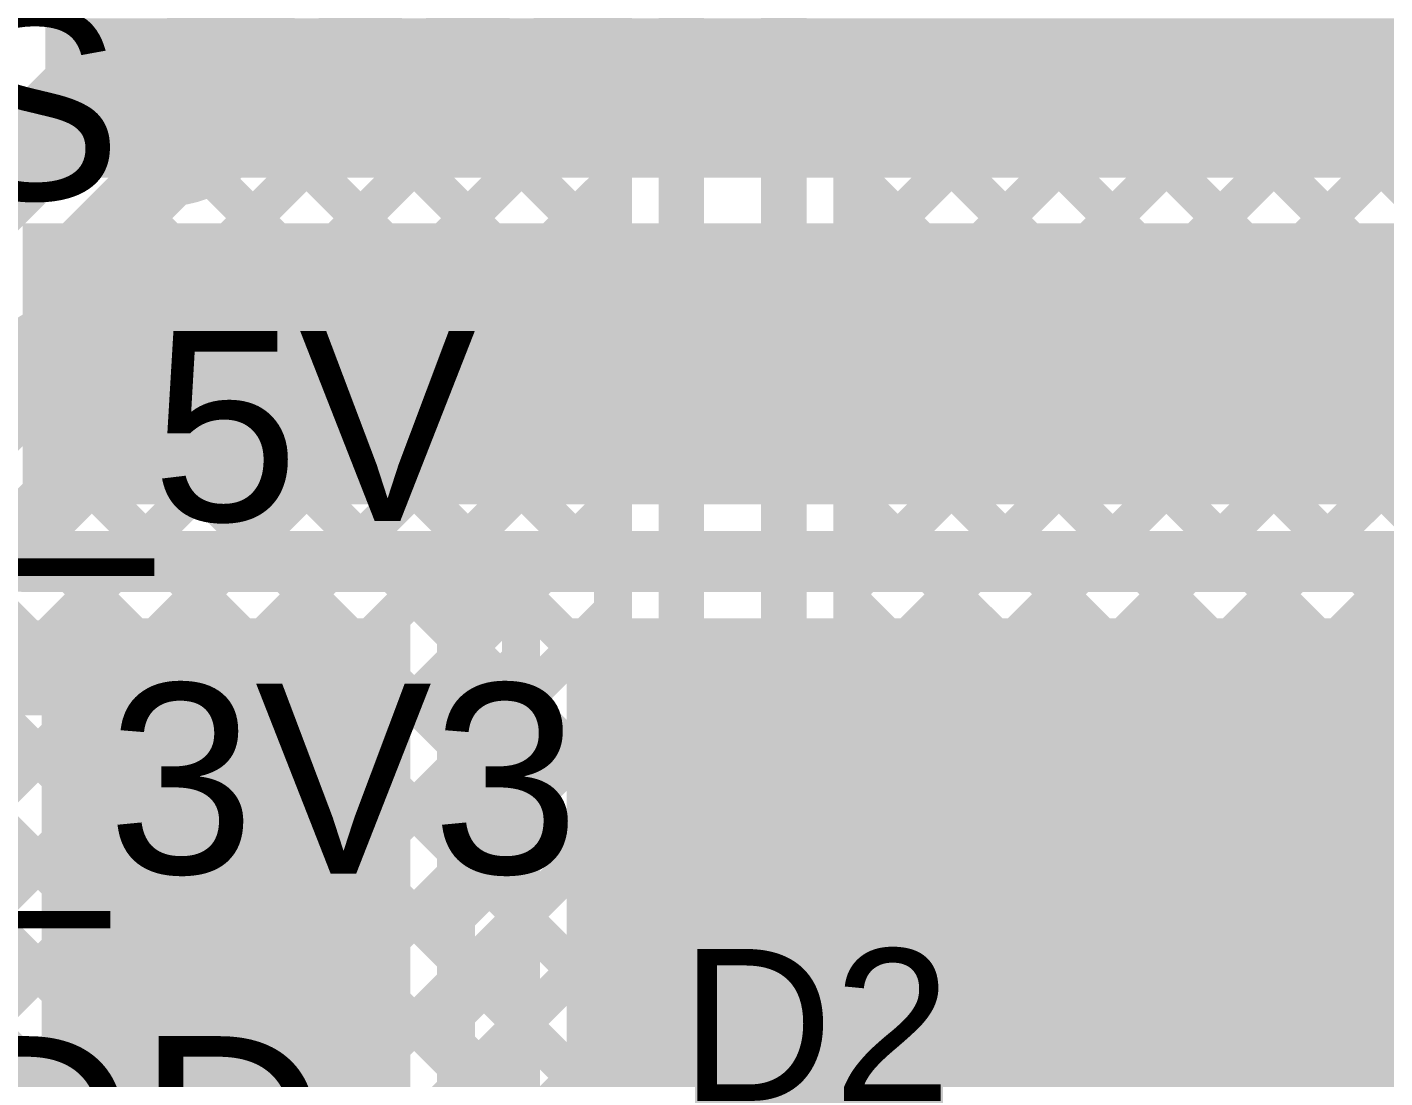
# Model space of a CAD drawing. Header units: millimetres. Extents: x -0.33 to 3.26, y -0.12 to 2.83.
# Drawn here: x 0.8772 to 1.2345, y 0.2881 to 0.5646 of the extents above; entities that cross this region are included whole.
import ezdxf

# ---------------------------------------------------------------- set-up
doc = ezdxf.new("R2010")
doc.units = ezdxf.units.MM
doc.header["$MEASUREMENT"] = 0
for name, color, linetype in [('BottomLayer', 5, 'Continuous'), ('TopLayer', 1, 'Continuous'), ('TopOverlay', 2, 'Continuous'), ('ViaHoleLayer', 16, 'Continuous')]:
    doc.layers.add(name, color=color, linetype=linetype)
doc.styles.add('Arial', font='', dxfattribs={"height": 0.2})
doc.styles.get('Arial').set_extended_font_data('Arial')

msp = doc.modelspace()

# ---------------------------------------------------------------- hatches: boundary and pattern name
at = {"layer": 'BottomLayer'}
h = msp.add_hatch(color=5, dxfattribs=at)
edge = h.paths.add_edge_path()
edge.add_arc((0.914, 0.547), 0.01181, 0, 360)
h = msp.add_hatch(color=5, dxfattribs=at)
edge = h.paths.add_edge_path()
edge.add_arc((0.912, 0.478), 0.01181, 0, 360)
at = {"layer": 'TopLayer'}
for points in [[(0.882, 0.525), (1.595, 0.525), (1.595, 0.567), (0.882, 0.567)], [(1.649, 0.439), (1.649, 0.513), (0.876, 0.513), (0.876, 0.439)], [(0.881, 0.09), (0.97806, 0.09), (0.97806, 0.409), (0.881, 0.409)], [(1.01919, 0.186), (1.237, 0.186), (1.237, 0.409), (1.01919, 0.409)], [(1.202, 0.318), (1.6926, 0.318), (1.6926, 0.409), (1.202, 0.409)]]:
    msp.add_hatch(color=1, dxfattribs=at).paths.add_polyline_path(points)
h = msp.add_hatch(color=1, dxfattribs=at)
edge = h.paths.add_edge_path()
edge.add_arc((0.914, 0.547), 0.01181, 0, 360)
h = msp.add_hatch(color=1, dxfattribs=at)
edge = h.paths.add_edge_path()
edge.add_arc((0.912, 0.478), 0.01181, 0, 360)
at = {"layer": 'ViaHoleLayer'}
h = msp.add_hatch(color=16, dxfattribs=at)
edge = h.paths.add_edge_path()
edge.add_arc((0.914, 0.547), 0.00591, 0, 360)
h = msp.add_hatch(color=16, dxfattribs=at)
edge = h.paths.add_edge_path()
edge.add_arc((0.912, 0.478), 0.00591, 0, 360)

# ---------------------------------------------------------------- linework, layer by layer
at = {"layer": 'BottomLayer'}
for points, const_width in [([(1.03136, 0.08882), (1.03136, 0.67936)], 0.01), ([(1.04936, 0.06681), (1.04936, 0.67936)], 0.012), ([(1.07636, 0.1119), (1.07636, 0.67136)], 0.012), ([(0.93066, 0.56496), (1.03136, 0.66566)], 0.01), ([(0.93836, 0.54438), (1.03136, 0.63738)], 0.01), ([(0.95842, 0.63396), (1.03136, 0.56102)], 0.01), ([(0.94427, 0.61982), (1.03136, 0.53273)], 0.01), ([(0.92243, 0.50017), (1.03136, 0.6091)], 0.01), ([(0.93013, 0.60568), (1.03136, 0.50445)], 0.01), ([(0.91599, 0.59153), (1.03136, 0.47617)], 0.01), ([(0.93549, 0.48495), (1.03136, 0.58081)], 0.01), ([(0.677, 0.331), (0.893, 0.547)], 0.025), ([(0.67158, 0.19275), (1.03136, 0.55253)], 0.01), ([(0.893, 0.547), (0.914, 0.547)], 0.025), ([(1.09436, 0.554), (1.429, 0.554)], 0.01), ([(1.09436, 0.4741), (1.17425, 0.554)], 0.01), ([(1.09436, 0.33268), (1.31568, 0.554)], 0.01), ([(1.09436, 0.38925), (1.25911, 0.554)], 0.01), ([(1.09436, 0.50239), (1.14597, 0.554)], 0.01), ([(1.09436, 0.27611), (1.37224, 0.554)], 0.01), ([(1.09436, 0.3044), (1.34396, 0.554)], 0.01), ([(1.09436, 0.41754), (1.23082, 0.554)], 0.01), ([(1.09436, 0.44582), (1.20254, 0.554)], 0.01), ([(1.09436, 0.36097), (1.28739, 0.554)], 0.01), ([(1.09436, 0.53067), (1.11769, 0.554)], 0.01), ([(1.09436, 0.21955), (1.42881, 0.554)], 0.01), ([(1.09436, 0.24783), (1.40053, 0.554)], 0.01), ([(1.09436, 0.11936), (1.09436, 0.554)], 0.01), ([(1.09495, 0.554), (1.38877, 0.26018)], 0.01), ([(1.12323, 0.554), (1.41705, 0.26018)], 0.01), ([(1.15152, 0.554), (1.429, 0.27652)], 0.01), ([(1.1798, 0.554), (1.429, 0.3048)], 0.01), ([(1.20808, 0.554), (1.429, 0.33308)], 0.01), ([(1.23637, 0.554), (1.429, 0.36137)], 0.01), ([(0.93785, 0.54139), (1.03136, 0.44788)], 0.01), ([(0.68956, 0.18244), (1.03136, 0.52424)], 0.01), ([(0.92556, 0.5254), (1.03136, 0.4196)], 0.01), ([(1.09436, 0.5263), (1.3138, 0.30687)], 0.01), ([(1.09436, 0.19126), (1.429, 0.5259)], 0.01), ([(0.88315, 0.5025), (0.90315, 0.5225)], 0.01), ([(0.89648, 0.5025), (0.91662, 0.52264)], 0.01), ([(0.90166, 0.52101), (0.92257, 0.5001)], 0.01), ([(0.90315, 0.5225), (0.914, 0.5225)], 0.01), ([(0.88752, 0.50687), (0.89189, 0.5025)], 0.01), ([(0.88315, 0.5025), (0.912, 0.5025)], 0.01), ([(0.69976, 0.16436), (1.03136, 0.49596)], 0.01), ([(1.09436, 0.49802), (1.28945, 0.30293)], 0.01), ([(1.09436, 0.16298), (1.429, 0.49762)], 0.01), ([(0.9341, 0.48857), (1.03136, 0.39131)], 0.01), ([(0.799, 0.395), (0.882, 0.478)], 0.025), ([(0.882, 0.478), (0.912, 0.478)], 0.025), ([(0.54869, -0.015), (1.03136, 0.46767)], 0.01), ([(1.09436, 0.46973), (1.2805, 0.28359)], 0.01), ([(0.93138, 0.46301), (1.03136, 0.36303)], 0.01), ([(0.70141, 0.25086), (0.90405, 0.4535)], 0.01), ([(0.81632, 0.37768), (0.89215, 0.4535)], 0.01), ([(0.89215, 0.4535), (0.912, 0.4535)], 0.01), ([(0.9126, 0.45351), (1.03136, 0.33474)], 0.01), ([(0.88823, 0.44959), (1.03136, 0.30646)], 0.01), ([(0.57697, -0.015), (1.03136, 0.43939)], 0.01), ([(1.09436, 0.44145), (1.493, 0.04281)], 0.01), ([(0.87409, 0.43544), (1.03136, 0.27818)], 0.01), ([(0.85995, 0.4213), (1.03136, 0.24989)], 0.01), ([(1.09436, 0.41317), (1.493, 0.01453)], 0.01), ([(0.60525, -0.015), (1.03136, 0.4111)], 0.01), ([(0.84581, 0.40716), (1.03136, 0.22161)], 0.01), ([(0.83167, 0.39302), (1.03136, 0.19332)], 0.01), ([(1.09436, 0.38488), (1.493, -0.01376)], 0.01), ([(0.63354, -0.015), (1.03136, 0.38282)], 0.01), ([(0.81752, 0.37888), (1.03136, 0.16504)], 0.01), ([(0.79757, 0.37054), (1.03136, 0.13675)], 0.01), ([(1.09436, 0.3566), (1.46596, -0.015)], 0.01), ([(0.66182, -0.015), (1.03136, 0.35454)], 0.01), ([(1.09436, 0.32831), (1.43767, -0.015)], 0.01), ([(0.69011, -0.015), (1.03136, 0.32625)], 0.01), ([(1.09436, 0.30003), (1.40939, -0.015)], 0.01), ([(0.71839, -0.015), (1.03136, 0.29797)], 0.01)]:
    msp.add_lwpolyline(points, dxfattribs=dict(at, const_width=const_width))
at = {"layer": 'BottomLayer', "const_width": 0.01}
for points in [[(0.914, 0.5715, -0.414214), (0.9385, 0.547)], [(0.9385, 0.547, -0.414214), (0.914, 0.5225)], [(0.912, 0.5025, -0.414214), (0.9365, 0.478)], [(0.9365, 0.478, -0.414214), (0.912, 0.4535)]]:
    msp.add_lwpolyline(points, format="xyb", dxfattribs=at)
at = {"layer": 'BottomLayer'}
for points, const_width in [([(0.92816, 0.56496, 1), (0.93316, 0.56496, 1)], 0.005), ([(1.02886, 0.56102, 1), (1.03386, 0.56102, 1)], 0.005), ([(0.88675, 0.547, 1), (0.89925, 0.547, 1)], 0.0125), ([(0.88675, 0.547, 1), (0.89925, 0.547, 1)], 0.0125), ([(0.90775, 0.547, 1), (0.92025, 0.547, 1)], 0.0125), ([(1.02886, 0.55253, 1), (1.03386, 0.55253, 1)], 0.005), ([(1.09186, 0.554, 1), (1.09686, 0.554, 1)], 0.005), ([(1.09186, 0.554, 1), (1.09686, 0.554, 1)], 0.005), ([(1.09245, 0.554, 1), (1.09745, 0.554, 1)], 0.005), ([(1.11519, 0.554, 1), (1.12019, 0.554, 1)], 0.005), ([(1.12073, 0.554, 1), (1.12573, 0.554, 1)], 0.005), ([(1.14347, 0.554, 1), (1.14847, 0.554, 1)], 0.005), ([(1.14902, 0.554, 1), (1.15402, 0.554, 1)], 0.005), ([(1.17175, 0.554, 1), (1.17675, 0.554, 1)], 0.005), ([(1.1773, 0.554, 1), (1.1823, 0.554, 1)], 0.005), ([(1.20004, 0.554, 1), (1.20504, 0.554, 1)], 0.005), ([(1.20558, 0.554, 1), (1.21058, 0.554, 1)], 0.005), ([(1.22832, 0.554, 1), (1.23332, 0.554, 1)], 0.005), ([(1.23387, 0.554, 1), (1.23887, 0.554, 1)], 0.005), ([(0.936, 0.547, 1), (0.941, 0.547, 1)], 0.005), ([(0.936, 0.547, 1), (0.941, 0.547, 1)], 0.005), ([(0.93586, 0.54438, 1), (0.94086, 0.54438, 1)], 0.005), ([(0.93535, 0.54139, 1), (0.94035, 0.54139, 1)], 0.005), ([(1.02886, 0.53273, 1), (1.03386, 0.53273, 1)], 0.005), ([(1.09186, 0.53067, 1), (1.09686, 0.53067, 1)], 0.005), ([(0.92306, 0.5254, 1), (0.92806, 0.5254, 1)], 0.005), ([(1.02886, 0.52424, 1), (1.03386, 0.52424, 1)], 0.005), ([(1.09186, 0.5263, 1), (1.09686, 0.5263, 1)], 0.005), ([(0.89916, 0.52101, 1), (0.90416, 0.52101, 1)], 0.005), ([(0.90065, 0.5225, 1), (0.90565, 0.5225, 1)], 0.005), ([(0.90065, 0.5225, 1), (0.90565, 0.5225, 1)], 0.005), ([(0.9115, 0.5225, 1), (0.9165, 0.5225, 1)], 0.005), ([(0.9115, 0.5225, 1), (0.9165, 0.5225, 1)], 0.005), ([(0.91412, 0.52264, 1), (0.91912, 0.52264, 1)], 0.005), ([(0.88502, 0.50687, 1), (0.89002, 0.50687, 1)], 0.005), ([(0.88065, 0.5025, 1), (0.88565, 0.5025, 1)], 0.005), ([(0.88065, 0.5025, 1), (0.88565, 0.5025, 1)], 0.005), ([(0.88939, 0.5025, 1), (0.89439, 0.5025, 1)], 0.005), ([(0.89398, 0.5025, 1), (0.89898, 0.5025, 1)], 0.005), ([(0.9095, 0.5025, 1), (0.9145, 0.5025, 1)], 0.005), ([(0.9095, 0.5025, 1), (0.9145, 0.5025, 1)], 0.005), ([(1.02886, 0.50445, 1), (1.03386, 0.50445, 1)], 0.005), ([(0.91993, 0.50017, 1), (0.92493, 0.50017, 1)], 0.005), ([(0.92007, 0.5001, 1), (0.92507, 0.5001, 1)], 0.005), ([(1.09186, 0.50239, 1), (1.09686, 0.50239, 1)], 0.005), ([(1.02886, 0.49596, 1), (1.03386, 0.49596, 1)], 0.005), ([(1.09186, 0.49802, 1), (1.09686, 0.49802, 1)], 0.005), ([(0.9316, 0.48857, 1), (0.9366, 0.48857, 1)], 0.005), ([(0.87575, 0.478, 1), (0.88825, 0.478, 1)], 0.0125), ([(0.87575, 0.478, 1), (0.88825, 0.478, 1)], 0.0125), ([(0.90575, 0.478, 1), (0.91825, 0.478, 1)], 0.0125), ([(0.93299, 0.48495, 1), (0.93799, 0.48495, 1)], 0.005), ([(0.934, 0.478, 1), (0.939, 0.478, 1)], 0.005), ([(0.934, 0.478, 1), (0.939, 0.478, 1)], 0.005), ([(1.02886, 0.47617, 1), (1.03386, 0.47617, 1)], 0.005), ([(1.09186, 0.4741, 1), (1.09686, 0.4741, 1)], 0.005), ([(1.02886, 0.46767, 1), (1.03386, 0.46767, 1)], 0.005), ([(1.09186, 0.46973, 1), (1.09686, 0.46973, 1)], 0.005), ([(0.92888, 0.46301, 1), (0.93388, 0.46301, 1)], 0.005), ([(0.88965, 0.4535, 1), (0.89465, 0.4535, 1)], 0.005), ([(0.88965, 0.4535, 1), (0.89465, 0.4535, 1)], 0.005), ([(0.90155, 0.4535, 1), (0.90655, 0.4535, 1)], 0.005), ([(0.9095, 0.4535, 1), (0.9145, 0.4535, 1)], 0.005), ([(0.9095, 0.4535, 1), (0.9145, 0.4535, 1)], 0.005), ([(0.9101, 0.45351, 1), (0.9151, 0.45351, 1)], 0.005), ([(0.88573, 0.44959, 1), (0.89073, 0.44959, 1)], 0.005), ([(1.02886, 0.44788, 1), (1.03386, 0.44788, 1)], 0.005), ([(1.09186, 0.44582, 1), (1.09686, 0.44582, 1)], 0.005), ([(1.02886, 0.43939, 1), (1.03386, 0.43939, 1)], 0.005), ([(1.09186, 0.44145, 1), (1.09686, 0.44145, 1)], 0.005), ([(0.87159, 0.43544, 1), (0.87659, 0.43544, 1)], 0.005), ([(1.02886, 0.4196, 1), (1.03386, 0.4196, 1)], 0.005), ([(1.09186, 0.41754, 1), (1.09686, 0.41754, 1)], 0.005), ([(1.09186, 0.41317, 1), (1.09686, 0.41317, 1)], 0.005), ([(1.02886, 0.4111, 1), (1.03386, 0.4111, 1)], 0.005), ([(1.02886, 0.39131, 1), (1.03386, 0.39131, 1)], 0.005), ([(1.09186, 0.38925, 1), (1.09686, 0.38925, 1)], 0.005), ([(1.09186, 0.38488, 1), (1.09686, 0.38488, 1)], 0.005), ([(1.02886, 0.38282, 1), (1.03386, 0.38282, 1)], 0.005), ([(1.02886, 0.36303, 1), (1.03386, 0.36303, 1)], 0.005), ([(1.09186, 0.36097, 1), (1.09686, 0.36097, 1)], 0.005), ([(1.09186, 0.3566, 1), (1.09686, 0.3566, 1)], 0.005), ([(1.02886, 0.35454, 1), (1.03386, 0.35454, 1)], 0.005), ([(1.02886, 0.33474, 1), (1.03386, 0.33474, 1)], 0.005), ([(1.09186, 0.33268, 1), (1.09686, 0.33268, 1)], 0.005), ([(1.09186, 0.32831, 1), (1.09686, 0.32831, 1)], 0.005), ([(1.02886, 0.32625, 1), (1.03386, 0.32625, 1)], 0.005), ([(1.02886, 0.30646, 1), (1.03386, 0.30646, 1)], 0.005), ([(1.09186, 0.3044, 1), (1.09686, 0.3044, 1)], 0.005), ([(1.09186, 0.30003, 1), (1.09686, 0.30003, 1)], 0.005), ([(1.02886, 0.29797, 1), (1.03386, 0.29797, 1)], 0.005)]:
    msp.add_lwpolyline(points, format="xyb", close=True, dxfattribs=dict(at, const_width=const_width))
at = {"layer": 'TopLayer'}
for points, const_width in [([(0.72686, 0.53514), (0.866, 0.396)], 0.025), ([(0.86965, 0.427), (1.65142, 0.427)], 0.01), ([(0.86965, 0.427), (0.87565, 0.421)], 0.01), ([(0.8772, 0.421), (0.8832, 0.427)], 0.01), ([(0.88536, 0.427), (0.89136, 0.421)], 0.01), ([(0.90266, 0.421), (0.90866, 0.427)], 0.01), ([(0.91082, 0.427), (0.91682, 0.421)], 0.01), ([(0.92812, 0.421), (0.93412, 0.427)], 0.01), ([(0.93627, 0.427), (0.94227, 0.421)], 0.01), ([(0.95357, 0.421), (0.95957, 0.427)], 0.01), ([(0.96173, 0.427), (0.96773, 0.421)], 0.01), ([(0.97903, 0.421), (0.98503, 0.427)], 0.01), ([(0.98718, 0.427), (1.00719, 0.40699)], 0.01), ([(0.99006, 0.40657), (1.01048, 0.427)], 0.01), ([(1.01264, 0.427), (1.01864, 0.421)], 0.01), ([(1.02994, 0.421), (1.03594, 0.427)], 0.01), ([(1.03809, 0.427), (1.04409, 0.421)], 0.01), ([(1.0554, 0.421), (1.0614, 0.427)], 0.01), ([(1.06355, 0.427), (1.06955, 0.421)], 0.01), ([(1.08085, 0.421), (1.08685, 0.427)], 0.01), ([(1.08901, 0.427), (1.09501, 0.421)], 0.01), ([(1.10631, 0.421), (1.11231, 0.427)], 0.01), ([(1.11446, 0.427), (1.12046, 0.421)], 0.01), ([(1.13176, 0.421), (1.13776, 0.427)], 0.01), ([(1.13992, 0.427), (1.14592, 0.421)], 0.01), ([(1.15722, 0.421), (1.16322, 0.427)], 0.01), ([(1.16537, 0.427), (1.17137, 0.421)], 0.01), ([(1.18267, 0.421), (1.18867, 0.427)], 0.01), ([(1.19083, 0.427), (1.19683, 0.421)], 0.01), ([(1.20813, 0.421), (1.21413, 0.427)], 0.01), ([(1.21629, 0.427), (1.22229, 0.421)], 0.01), ([(1.23359, 0.421), (1.23959, 0.427)], 0.01), ([(0.87565, 0.421), (0.99006, 0.421)], 0.01), ([(0.99006, 0.126), (0.99006, 0.421)], 0.01), ([(1.00719, 0.421), (1.19, 0.421)], 0.01), ([(1.00719, 0.174), (1.00719, 0.421)], 0.01), ([(1.19, 0.421), (1.249, 0.421)], 0.01), ([(1.19, 0.421), (1.249, 0.421)], 0.01), ([(0.866, 0.396), (0.905, 0.396)], 0.025), ([(1.202, 0.377), (1.221, 0.396)], 0.025), ([(0.99006, 0.39867), (1.00719, 0.38154)], 0.01), ([(0.99006, 0.38112), (1.00719, 0.39825)], 0.01), ([(0.99006, 0.37321), (1.00719, 0.35608)], 0.01), ([(0.99006, 0.35566), (1.00719, 0.3728)], 0.01), ([(0.99006, 0.34776), (1.00719, 0.33062)], 0.01), ([(0.99006, 0.33021), (1.00719, 0.34734)], 0.01), ([(0.99006, 0.3223), (1.00719, 0.30517)], 0.01), ([(0.99006, 0.30475), (1.00719, 0.32188)], 0.01), ([(0.99006, 0.29685), (1.00719, 0.27971)], 0.01), ([(0.99006, 0.27929), (1.00719, 0.29643)], 0.01)]:
    msp.add_lwpolyline(points, dxfattribs=dict(at, const_width=const_width))
for points, const_width in [([(0.8807, 0.427, 1), (0.8857, 0.427, 1)], 0.005), ([(0.88286, 0.427, 1), (0.88786, 0.427, 1)], 0.005), ([(0.90616, 0.427, 1), (0.91116, 0.427, 1)], 0.005), ([(0.90832, 0.427, 1), (0.91332, 0.427, 1)], 0.005), ([(0.93162, 0.427, 1), (0.93662, 0.427, 1)], 0.005), ([(0.93377, 0.427, 1), (0.93877, 0.427, 1)], 0.005), ([(0.95707, 0.427, 1), (0.96207, 0.427, 1)], 0.005), ([(0.95923, 0.427, 1), (0.96423, 0.427, 1)], 0.005), ([(0.98253, 0.427, 1), (0.98753, 0.427, 1)], 0.005), ([(0.98468, 0.427, 1), (0.98968, 0.427, 1)], 0.005), ([(1.00798, 0.427, 1), (1.01298, 0.427, 1)], 0.005), ([(1.01014, 0.427, 1), (1.01514, 0.427, 1)], 0.005), ([(1.03344, 0.427, 1), (1.03844, 0.427, 1)], 0.005), ([(1.03559, 0.427, 1), (1.04059, 0.427, 1)], 0.005), ([(1.0589, 0.427, 1), (1.0639, 0.427, 1)], 0.005), ([(1.06105, 0.427, 1), (1.06605, 0.427, 1)], 0.005), ([(1.08435, 0.427, 1), (1.08935, 0.427, 1)], 0.005), ([(1.08651, 0.427, 1), (1.09151, 0.427, 1)], 0.005), ([(1.10981, 0.427, 1), (1.11481, 0.427, 1)], 0.005), ([(1.11196, 0.427, 1), (1.11696, 0.427, 1)], 0.005), ([(1.13526, 0.427, 1), (1.14026, 0.427, 1)], 0.005), ([(1.13742, 0.427, 1), (1.14242, 0.427, 1)], 0.005), ([(1.16072, 0.427, 1), (1.16572, 0.427, 1)], 0.005), ([(1.16287, 0.427, 1), (1.16787, 0.427, 1)], 0.005), ([(1.18617, 0.427, 1), (1.19117, 0.427, 1)], 0.005), ([(1.18833, 0.427, 1), (1.19333, 0.427, 1)], 0.005), ([(1.21163, 0.427, 1), (1.21663, 0.427, 1)], 0.005), ([(1.21378, 0.427, 1), (1.21879, 0.427, 1)], 0.005), ([(0.87315, 0.421, 1), (0.87815, 0.421, 1)], 0.005), ([(0.87315, 0.421, 1), (0.87815, 0.421, 1)], 0.005), ([(0.8747, 0.421, 1), (0.8797, 0.421, 1)], 0.005), ([(0.88886, 0.421, 1), (0.89386, 0.421, 1)], 0.005), ([(0.90016, 0.421, 1), (0.90516, 0.421, 1)], 0.005), ([(0.91432, 0.421, 1), (0.91932, 0.421, 1)], 0.005), ([(0.92562, 0.421, 1), (0.93062, 0.421, 1)], 0.005), ([(0.93977, 0.421, 1), (0.94477, 0.421, 1)], 0.005), ([(0.95107, 0.421, 1), (0.95607, 0.421, 1)], 0.005), ([(0.96523, 0.421, 1), (0.97023, 0.421, 1)], 0.005), ([(0.97653, 0.421, 1), (0.98153, 0.421, 1)], 0.005), ([(0.98756, 0.421, 1), (0.99256, 0.421, 1)], 0.005), ([(0.98756, 0.421, 1), (0.99256, 0.421, 1)], 0.005), ([(1.00469, 0.421, 1), (1.00969, 0.421, 1)], 0.005), ([(1.00469, 0.421, 1), (1.00969, 0.421, 1)], 0.005), ([(1.01614, 0.421, 1), (1.02114, 0.421, 1)], 0.005), ([(1.02744, 0.421, 1), (1.03244, 0.421, 1)], 0.005), ([(1.04159, 0.421, 1), (1.04659, 0.421, 1)], 0.005), ([(1.05289, 0.421, 1), (1.0579, 0.421, 1)], 0.005), ([(1.06705, 0.421, 1), (1.07205, 0.421, 1)], 0.005), ([(1.07835, 0.421, 1), (1.08335, 0.421, 1)], 0.005), ([(1.09251, 0.421, 1), (1.09751, 0.421, 1)], 0.005), ([(1.10381, 0.421, 1), (1.10881, 0.421, 1)], 0.005), ([(1.11796, 0.421, 1), (1.12296, 0.421, 1)], 0.005), ([(1.12926, 0.421, 1), (1.13426, 0.421, 1)], 0.005), ([(1.14342, 0.421, 1), (1.14842, 0.421, 1)], 0.005), ([(1.15472, 0.421, 1), (1.15972, 0.421, 1)], 0.005), ([(1.16887, 0.421, 1), (1.17387, 0.421, 1)], 0.005), ([(1.18017, 0.421, 1), (1.18517, 0.421, 1)], 0.005), ([(1.1875, 0.421, 1), (1.1925, 0.421, 1)], 0.005), ([(1.1875, 0.421, 1), (1.1925, 0.421, 1)], 0.005), ([(1.1875, 0.421, 1), (1.1925, 0.421, 1)], 0.005), ([(1.19433, 0.421, 1), (1.19933, 0.421, 1)], 0.005), ([(1.20563, 0.421, 1), (1.21063, 0.421, 1)], 0.005), ([(1.21979, 0.421, 1), (1.22479, 0.421, 1)], 0.005), ([(1.23109, 0.421, 1), (1.23609, 0.421, 1)], 0.005), ([(0.98756, 0.40657, 1), (0.99256, 0.40657, 1)], 0.005), ([(1.00469, 0.40699, 1), (1.00969, 0.40699, 1)], 0.005), ([(0.85975, 0.396, 1), (0.87225, 0.396, 1)], 0.0125), ([(0.85975, 0.396, 1), (0.87225, 0.396, 1)], 0.0125), ([(0.89875, 0.396, 1), (0.91125, 0.396, 1)], 0.0125), ([(1.21475, 0.396, 1), (1.22725, 0.396, 1)], 0.0125), ([(0.98756, 0.39867, 1), (0.99256, 0.39867, 1)], 0.005), ([(1.00469, 0.39825, 1), (1.00969, 0.39825, 1)], 0.005), ([(0.98756, 0.38112, 1), (0.99256, 0.38112, 1)], 0.005), ([(1.00469, 0.38154, 1), (1.00969, 0.38154, 1)], 0.005), ([(1.19575, 0.377, 1), (1.20825, 0.377, 1)], 0.0125), ([(0.98756, 0.37321, 1), (0.99256, 0.37321, 1)], 0.005), ([(1.00469, 0.3728, 1), (1.00969, 0.3728, 1)], 0.005), ([(1.00469, 0.35608, 1), (1.00969, 0.35608, 1)], 0.005), ([(0.98756, 0.35566, 1), (0.99256, 0.35566, 1)], 0.005), ([(0.98756, 0.34776, 1), (0.99256, 0.34776, 1)], 0.005), ([(1.00469, 0.34734, 1), (1.00969, 0.34734, 1)], 0.005), ([(0.98756, 0.33021, 1), (0.99256, 0.33021, 1)], 0.005), ([(1.00469, 0.33062, 1), (1.00969, 0.33062, 1)], 0.005), ([(0.98756, 0.3223, 1), (0.99256, 0.3223, 1)], 0.005), ([(1.00469, 0.32188, 1), (1.00969, 0.32188, 1)], 0.005), ([(0.98756, 0.30475, 1), (0.99256, 0.30475, 1)], 0.005), ([(1.00469, 0.30517, 1), (1.00969, 0.30517, 1)], 0.005), ([(0.98756, 0.29685, 1), (0.99256, 0.29685, 1)], 0.005), ([(1.00469, 0.29643, 1), (1.00969, 0.29643, 1)], 0.005)]:
    msp.add_lwpolyline(points, format="xyb", close=True, dxfattribs=dict(at, const_width=const_width))

# ---------------------------------------------------------------- texts
at = {"layer": 'TopOverlay', "style": 'Arial'}
for s, p in [('VBUS', (0.712, 0.5192)), ('MCU_5V', (0.712, 0.43465)), ('VCC_3V3', (0.712, 0.34185)), ('M_VDD', (0.712, 0.24905))]:
    msp.add_text(s, height=0.05, rotation=360, dxfattribs=at).set_placement(p)
msp.add_text('D2', height=0.04, dxfattribs=at).set_placement((1.049, 0.282))

doc.saveas('drawing.dxf')
